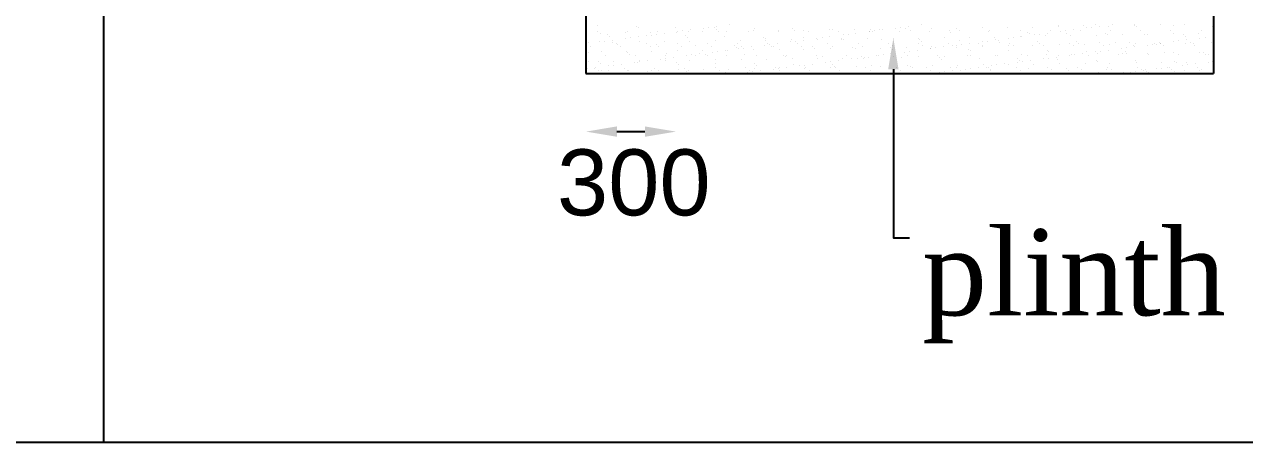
# Model space of a CAD drawing. Header units: metres. Extents: x -54 to 177, y -43 to 77.
# Drawn here: x 26.01 to 28.422, y 8.257 to 9.083 of the extents above; entities that cross this region are included whole.
import ezdxf

# ---------------------------------------------------------------- set-up
doc = ezdxf.new("R2010")
doc.units = ezdxf.units.M
doc.header["$LTSCALE"] = 2
doc.header["$MEASUREMENT"] = 0
doc.styles.add('B', font='romantic.ttf')
doc.styles.add('KOO', font='arial.ttf', dxfattribs={"height": 7})

# ---------------------------------------------------------------- blocks, each defined once
blk = doc.blocks.new('A$C64980A76')
at = {"color": 0}
for p, q in [((74.153, 0), (74.153, 90.569)), ((84.302, 9.014), (84.302, 7.765)), ((97.516, 9.014), (97.516, 7.765)), ((84.553, 8.765), (84.553, 8.765)), ((85.37, 8.758), (85.37, 8.758)), ((86.198, 8.74), (86.198, 8.74)), ((87.014, 8.733), (87.014, 8.733)), ((87.053, 8.752), (87.053, 8.752)), ((87.33, 8.788), (87.33, 8.788)), ((91.085, 8.754), (91.085, 8.754)), ((91.362, 8.791), (91.362, 8.791)), ((93.177, 8.739), (93.177, 8.739)), ((93.699, 8.736), (93.699, 8.736)), ((94.243, 8.778), (94.243, 8.778)), ((94.25, 8.756), (94.25, 8.756)), ((94.784, 8.763), (94.784, 8.763)), ((94.951, 8.735), (94.951, 8.735)), ((95.034, 8.794), (95.034, 8.794)), ((95.116, 8.757), (95.116, 8.757)), ((95.306, 8.761), (95.306, 8.761)), ((95.394, 8.793), (95.394, 8.793)), ((95.85, 8.787), (95.85, 8.787)), ((95.857, 8.78), (95.857, 8.78)), ((95.887, 8.753), (95.887, 8.753)), ((96.391, 8.787), (96.391, 8.787)), ((96.678, 8.769), (96.678, 8.769)), ((96.913, 8.785), (96.913, 8.785)), ((97.494, 8.762), (97.494, 8.762)), ((84.547, 8.644), (84.547, 8.644)), ((84.61, 8.611), (84.61, 8.611)), ((84.756, 8.579), (84.756, 8.579)), ((84.794, 8.545), (84.794, 8.545)), ((85.134, 8.499), (85.134, 8.499)), ((85.144, 8.618), (85.144, 8.618)), ((85.182, 8.645), (85.182, 8.645)), ((85.24, 8.513), (85.24, 8.513)), ((85.406, 8.535), (85.406, 8.535)), ((85.407, 8.724), (85.407, 8.724)), ((85.585, 8.561), (85.585, 8.561)), ((85.666, 8.616), (85.666, 8.616)), ((85.683, 8.571), (85.683, 8.571)), ((85.789, 8.585), (85.789, 8.585)), ((85.817, 8.646), (85.817, 8.646)), ((85.955, 8.607), (85.955, 8.607)), ((86.217, 8.635), (86.217, 8.635)), ((86.232, 8.644), (86.232, 8.644)), ((86.338, 8.658), (86.338, 8.658)), ((86.401, 8.554), (86.401, 8.554)), ((86.439, 8.52), (86.439, 8.52)), ((86.453, 8.647), (86.453, 8.647)), ((86.504, 8.679), (86.504, 8.679)), ((86.751, 8.642), (86.751, 8.642)), ((86.781, 8.716), (86.781, 8.716)), ((86.887, 8.73), (86.887, 8.73)), ((87.052, 8.699), (87.052, 8.699)), ((87.088, 8.648), (87.088, 8.648)), ((87.229, 8.536), (87.229, 8.536)), ((87.272, 8.64), (87.272, 8.64)), ((87.723, 8.65), (87.723, 8.65)), ((87.823, 8.66), (87.823, 8.66)), ((87.842, 8.715), (87.842, 8.715)), ((88.045, 8.529), (88.045, 8.529)), ((88.083, 8.495), (88.083, 8.495)), ((88.357, 8.666), (88.357, 8.666)), ((88.358, 8.651), (88.358, 8.651)), ((88.659, 8.708), (88.659, 8.708)), ((88.696, 8.674), (88.696, 8.674)), ((88.874, 8.511), (88.874, 8.511)), ((88.879, 8.664), (88.879, 8.664)), ((88.994, 8.652), (88.994, 8.652)), ((89.166, 8.502), (89.166, 8.502)), ((89.167, 8.482), (89.167, 8.482)), ((89.272, 8.516), (89.272, 8.516)), ((89.43, 8.684), (89.43, 8.684)), ((89.438, 8.537), (89.438, 8.537)), ((89.487, 8.69), (89.487, 8.69)), ((89.629, 8.653), (89.629, 8.653)), ((89.689, 8.479), (89.689, 8.479)), ((89.69, 8.504), (89.69, 8.504)), ((89.715, 8.574), (89.715, 8.574)), ((89.821, 8.588), (89.821, 8.588)), ((89.964, 8.691), (89.964, 8.691)), ((89.987, 8.61), (89.987, 8.61)), ((90.24, 8.499), (90.24, 8.499)), ((90.264, 8.654), (90.264, 8.654)), ((90.264, 8.646), (90.264, 8.646)), ((90.303, 8.683), (90.303, 8.683)), ((90.341, 8.649), (90.341, 8.649)), ((90.37, 8.66), (90.37, 8.66)), ((90.486, 8.688), (90.486, 8.688)), ((90.518, 8.486), (90.518, 8.486)), ((90.536, 8.682), (90.536, 8.682)), ((90.774, 8.506), (90.774, 8.506)), ((90.813, 8.719), (90.813, 8.719)), ((90.899, 8.655), (90.899, 8.655)), ((90.919, 8.732), (90.919, 8.732)), ((91.037, 8.708), (91.037, 8.708)), ((91.131, 8.665), (91.131, 8.665)), ((91.296, 8.504), (91.296, 8.504)), ((91.334, 8.479), (91.334, 8.479)), ((91.534, 8.657), (91.534, 8.657)), ((91.571, 8.715), (91.571, 8.715)), ((91.847, 8.523), (91.847, 8.523)), ((91.948, 8.658), (91.948, 8.658)), ((91.985, 8.624), (91.985, 8.624)), ((92.093, 8.712), (92.093, 8.712)), ((92.17, 8.658), (92.17, 8.658)), ((92.38, 8.53), (92.38, 8.53)), ((92.643, 8.732), (92.643, 8.732)), ((92.776, 8.64), (92.776, 8.64)), ((92.805, 8.659), (92.805, 8.659)), ((92.902, 8.528), (92.902, 8.528)), ((93.197, 8.504), (93.197, 8.504)), ((93.303, 8.518), (93.303, 8.518)), ((93.44, 8.66), (93.44, 8.66)), ((93.453, 8.548), (93.453, 8.548)), ((93.469, 8.54), (93.469, 8.54)), ((93.592, 8.633), (93.592, 8.633)), ((93.63, 8.599), (93.63, 8.599)), ((93.746, 8.577), (93.746, 8.577)), ((93.852, 8.591), (93.852, 8.591)), ((93.987, 8.554), (93.987, 8.554)), ((94.018, 8.612), (94.018, 8.612)), ((94.075, 8.661), (94.075, 8.661)), ((94.295, 8.649), (94.295, 8.649)), ((94.402, 8.663), (94.402, 8.663)), ((94.42, 8.615), (94.42, 8.615)), ((94.509, 8.552), (94.509, 8.552)), ((94.567, 8.685), (94.567, 8.685)), ((94.711, 8.662), (94.711, 8.662)), ((94.844, 8.721), (94.844, 8.721)), ((95.06, 8.572), (95.06, 8.572)), ((95.237, 8.608), (95.237, 8.608)), ((95.274, 8.574), (95.274, 8.574)), ((95.346, 8.663), (95.346, 8.663)), ((95.594, 8.579), (95.594, 8.579)), ((95.981, 8.665), (95.981, 8.665)), ((96.065, 8.59), (96.065, 8.59)), ((96.116, 8.576), (96.116, 8.576)), ((96.616, 8.666), (96.616, 8.666)), ((96.667, 8.596), (96.667, 8.596)), ((96.881, 8.583), (96.881, 8.583)), ((96.919, 8.549), (96.919, 8.549)), ((97.201, 8.603), (97.201, 8.603)), ((97.229, 8.507), (97.229, 8.507)), ((97.252, 8.667), (97.252, 8.667)), ((97.335, 8.521), (97.335, 8.521)), ((97.501, 8.543), (97.501, 8.543)), ((84.308, 8.39), (84.308, 8.39)), ((84.316, 8.385), (84.316, 8.385)), ((84.347, 8.409), (84.347, 8.409)), ((84.402, 8.33), (84.402, 8.33)), ((84.585, 8.427), (84.585, 8.427)), ((84.691, 8.441), (84.691, 8.441)), ((84.857, 8.463), (84.857, 8.463)), ((84.869, 8.407), (84.869, 8.407)), ((84.951, 8.386), (84.951, 8.386)), ((84.971, 8.382), (84.971, 8.382)), ((85.037, 8.331), (85.037, 8.331)), ((85.157, 8.225), (85.157, 8.225)), ((85.42, 8.427), (85.42, 8.427)), ((85.586, 8.387), (85.586, 8.387)), ((85.672, 8.333), (85.672, 8.333)), ((85.679, 8.223), (85.679, 8.223)), ((85.788, 8.375), (85.788, 8.375)), ((85.825, 8.341), (85.825, 8.341)), ((85.954, 8.434), (85.954, 8.434)), ((86.222, 8.389), (86.222, 8.389)), ((86.229, 8.242), (86.229, 8.242)), ((86.308, 8.334), (86.308, 8.334)), ((86.475, 8.431), (86.475, 8.431)), ((86.616, 8.357), (86.616, 8.357)), ((86.763, 8.249), (86.763, 8.249)), ((86.857, 8.39), (86.857, 8.39)), ((86.943, 8.335), (86.943, 8.335)), ((87.026, 8.451), (87.026, 8.451)), ((87.075, 8.226), (87.075, 8.226)), ((87.241, 8.248), (87.241, 8.248)), ((87.285, 8.247), (87.285, 8.247)), ((87.432, 8.35), (87.432, 8.35)), ((87.47, 8.316), (87.47, 8.316)), ((87.492, 8.391), (87.492, 8.391)), ((87.518, 8.285), (87.518, 8.285)), ((87.56, 8.458), (87.56, 8.458)), ((87.578, 8.336), (87.578, 8.336)), ((87.624, 8.299), (87.624, 8.299)), ((87.79, 8.321), (87.79, 8.321)), ((87.836, 8.267), (87.836, 8.267)), ((88.067, 8.357), (88.067, 8.357)), ((88.082, 8.455), (88.082, 8.455)), ((88.127, 8.392), (88.127, 8.392)), ((88.174, 8.371), (88.174, 8.371)), ((88.213, 8.337), (88.213, 8.337)), ((88.26, 8.332), (88.26, 8.332)), ((88.339, 8.393), (88.339, 8.393)), ((88.37, 8.273), (88.37, 8.273)), ((88.616, 8.429), (88.616, 8.429)), ((88.633, 8.475), (88.633, 8.475)), ((88.723, 8.443), (88.723, 8.443)), ((88.763, 8.393), (88.763, 8.393)), ((88.849, 8.338), (88.849, 8.338)), ((88.888, 8.465), (88.888, 8.465)), ((88.892, 8.271), (88.892, 8.271)), ((89.077, 8.325), (89.077, 8.325)), ((89.114, 8.291), (89.114, 8.291)), ((89.398, 8.394), (89.398, 8.394)), ((89.443, 8.291), (89.443, 8.291)), ((89.484, 8.34), (89.484, 8.34)), ((89.728, 8.47), (89.728, 8.47)), ((89.905, 8.307), (89.905, 8.307)), ((89.977, 8.298), (89.977, 8.298)), ((90.033, 8.396), (90.033, 8.396)), ((90.119, 8.341), (90.119, 8.341)), ((90.499, 8.295), (90.499, 8.295)), ((90.668, 8.397), (90.668, 8.397)), ((90.721, 8.3), (90.721, 8.3)), ((90.754, 8.342), (90.754, 8.342)), ((90.759, 8.266), (90.759, 8.266)), ((91.05, 8.315), (91.05, 8.315)), ((91.107, 8.229), (91.107, 8.229)), ((91.273, 8.251), (91.273, 8.251)), ((91.304, 8.398), (91.304, 8.398)), ((91.372, 8.445), (91.372, 8.445)), ((91.39, 8.343), (91.39, 8.343)), ((91.549, 8.282), (91.549, 8.282)), ((91.55, 8.287), (91.55, 8.287)), ((91.584, 8.322), (91.584, 8.322)), ((91.656, 8.301), (91.656, 8.301)), ((91.822, 8.323), (91.822, 8.323)), ((91.939, 8.399), (91.939, 8.399)), ((92.025, 8.344), (92.025, 8.344)), ((92.099, 8.36), (92.099, 8.36)), ((92.105, 8.319), (92.105, 8.319)), ((92.163, 8.461), (92.163, 8.461)), ((92.205, 8.374), (92.205, 8.374)), ((92.366, 8.275), (92.366, 8.275)), ((92.371, 8.396), (92.371, 8.396)), ((92.403, 8.241), (92.403, 8.241)), ((92.574, 8.4), (92.574, 8.4)), ((92.648, 8.432), (92.648, 8.432)), ((92.656, 8.339), (92.656, 8.339)), ((92.66, 8.345), (92.66, 8.345)), ((92.754, 8.446), (92.754, 8.446)), ((92.92, 8.468), (92.92, 8.468)), ((92.979, 8.454), (92.979, 8.454)), ((93.017, 8.42), (93.017, 8.42)), ((93.19, 8.346), (93.19, 8.346)), ((93.194, 8.257), (93.194, 8.257)), ((93.209, 8.401), (93.209, 8.401)), ((93.295, 8.346), (93.295, 8.346)), ((93.712, 8.343), (93.712, 8.343)), ((93.807, 8.436), (93.807, 8.436)), ((93.844, 8.402), (93.844, 8.402)), ((93.931, 8.348), (93.931, 8.348)), ((94.01, 8.25), (94.01, 8.25)), ((94.263, 8.363), (94.263, 8.363)), ((94.48, 8.404), (94.48, 8.404)), ((94.566, 8.349), (94.566, 8.349)), ((94.623, 8.429), (94.623, 8.429)), ((94.661, 8.395), (94.661, 8.395)), ((94.797, 8.37), (94.797, 8.37)), ((94.838, 8.232), (94.838, 8.232)), ((95.115, 8.405), (95.115, 8.405)), ((95.139, 8.232), (95.139, 8.232)), ((95.201, 8.35), (95.201, 8.35)), ((95.305, 8.254), (95.305, 8.254)), ((95.319, 8.367), (95.319, 8.367)), ((95.452, 8.411), (95.452, 8.411)), ((95.582, 8.29), (95.582, 8.29)), ((95.655, 8.225), (95.655, 8.225)), ((95.688, 8.304), (95.688, 8.304)), ((95.75, 8.406), (95.75, 8.406)), ((95.836, 8.351), (95.836, 8.351)), ((95.854, 8.326), (95.854, 8.326)), ((95.87, 8.387), (95.87, 8.387)), ((96.131, 8.362), (96.131, 8.362)), ((96.237, 8.376), (96.237, 8.376)), ((96.268, 8.404), (96.268, 8.404)), ((96.306, 8.369), (96.306, 8.369)), ((96.385, 8.407), (96.385, 8.407)), ((96.403, 8.398), (96.403, 8.398)), ((96.404, 8.394), (96.404, 8.394)), ((96.471, 8.352), (96.471, 8.352)), ((96.68, 8.435), (96.68, 8.435)), ((96.786, 8.449), (96.786, 8.449)), ((96.925, 8.392), (96.925, 8.392)), ((96.952, 8.47), (96.952, 8.47)), ((97.021, 8.408), (97.021, 8.408)), ((97.096, 8.386), (97.096, 8.386)), ((97.107, 8.353), (97.107, 8.353)), ((97.476, 8.411), (97.476, 8.411)), ((84.358, 8.203), (84.358, 8.203)), ((84.36, 8.016), (84.36, 8.016)), ((84.561, 8.017), (84.561, 8.017)), ((84.599, 7.983), (84.599, 7.983)), ((84.623, 8.218), (84.623, 8.218)), ((84.712, 8.133), (84.712, 8.133)), ((84.882, 8.014), (84.882, 8.014)), ((85.174, 8.196), (85.174, 8.196)), ((85.212, 8.162), (85.212, 8.162)), ((85.322, 7.996), (85.322, 7.996)), ((85.347, 8.134), (85.347, 8.134)), ((85.39, 7.999), (85.39, 7.999)), ((85.428, 8.01), (85.428, 8.01)), ((85.433, 8.034), (85.433, 8.034)), ((85.594, 8.031), (85.594, 8.031)), ((85.871, 8.068), (85.871, 8.068)), ((85.967, 8.041), (85.967, 8.041)), ((85.977, 8.082), (85.977, 8.082)), ((85.982, 8.135), (85.982, 8.135)), ((86.003, 8.178), (86.003, 8.178)), ((86.143, 8.104), (86.143, 8.104)), ((86.206, 7.992), (86.206, 7.992)), ((86.42, 8.14), (86.42, 8.14)), ((86.488, 8.038), (86.488, 8.038)), ((86.526, 8.154), (86.526, 8.154)), ((86.617, 8.137), (86.617, 8.137)), ((86.692, 8.176), (86.692, 8.176)), ((86.819, 8.171), (86.819, 8.171)), ((86.857, 8.137), (86.857, 8.137)), ((86.969, 8.212), (86.969, 8.212)), ((87.034, 7.974), (87.034, 7.974)), ((87.039, 8.058), (87.039, 8.058)), ((87.253, 8.138), (87.253, 8.138)), ((87.573, 8.065), (87.573, 8.065)), ((87.647, 8.153), (87.647, 8.153)), ((87.85, 7.967), (87.85, 7.967)), ((87.888, 8.139), (87.888, 8.139)), ((88.095, 8.062), (88.095, 8.062)), ((88.464, 8.146), (88.464, 8.146)), ((88.501, 8.112), (88.501, 8.112)), ((88.523, 8.14), (88.523, 8.14)), ((88.646, 8.082), (88.646, 8.082)), ((89.158, 8.141), (89.158, 8.141)), ((89.18, 8.089), (89.18, 8.089)), ((89.292, 8.128), (89.292, 8.128)), ((89.354, 7.998), (89.354, 7.998)), ((89.46, 8.012), (89.46, 8.012)), ((89.626, 8.034), (89.626, 8.034)), ((89.702, 8.086), (89.702, 8.086)), ((89.794, 8.142), (89.794, 8.142)), ((89.903, 8.071), (89.903, 8.071)), ((90.009, 8.085), (90.009, 8.085)), ((90.108, 8.121), (90.108, 8.121)), ((90.146, 8.087), (90.146, 8.087)), ((90.175, 8.106), (90.175, 8.106)), ((90.253, 8.106), (90.253, 8.106)), ((90.429, 8.143), (90.429, 8.143)), ((90.452, 8.143), (90.452, 8.143)), ((90.558, 8.157), (90.558, 8.157)), ((90.724, 8.179), (90.724, 8.179)), ((90.787, 8.113), (90.787, 8.113)), ((90.936, 8.103), (90.936, 8.103)), ((91.001, 8.215), (91.001, 8.215)), ((91.064, 8.145), (91.064, 8.145)), ((91.308, 8.111), (91.308, 8.111)), ((91.699, 8.146), (91.699, 8.146)), ((91.753, 8.096), (91.753, 8.096)), ((91.79, 8.062), (91.79, 8.062)), ((91.859, 8.13), (91.859, 8.13)), ((92.334, 8.147), (92.334, 8.147)), ((92.393, 8.137), (92.393, 8.137)), ((92.581, 8.078), (92.581, 8.078)), ((92.915, 8.135), (92.915, 8.135)), ((92.97, 8.148), (92.97, 8.148)), ((93.108, 7.964), (93.108, 7.964)), ((93.385, 8.001), (93.385, 8.001)), ((93.397, 8.071), (93.397, 8.071)), ((93.435, 8.036), (93.435, 8.036)), ((93.466, 8.155), (93.466, 8.155)), ((93.491, 8.015), (93.491, 8.015)), ((93.605, 8.149), (93.605, 8.149)), ((93.657, 8.037), (93.657, 8.037)), ((93.934, 8.073), (93.934, 8.073)), ((94, 8.161), (94, 8.161)), ((94.041, 8.087), (94.041, 8.087)), ((94.048, 8.216), (94.048, 8.216)), ((94.206, 8.109), (94.206, 8.109)), ((94.225, 8.053), (94.225, 8.053)), ((94.24, 8.15), (94.24, 8.15)), ((94.276, 7.97), (94.276, 7.97)), ((94.483, 8.145), (94.483, 8.145)), ((94.522, 8.159), (94.522, 8.159)), ((94.59, 8.159), (94.59, 8.159)), ((94.755, 8.181), (94.755, 8.181)), ((94.81, 7.977), (94.81, 7.977)), ((94.875, 8.152), (94.875, 8.152)), ((95.032, 8.218), (95.032, 8.218)), ((95.042, 8.046), (95.042, 8.046)), ((95.073, 8.179), (95.073, 8.179)), ((95.079, 8.011), (95.079, 8.011)), ((95.332, 7.974), (95.332, 7.974)), ((95.511, 8.153), (95.511, 8.153)), ((95.607, 8.186), (95.607, 8.186)), ((95.692, 8.19), (95.692, 8.19)), ((95.87, 8.028), (95.87, 8.028)), ((95.883, 7.994), (95.883, 7.994)), ((96.129, 8.183), (96.129, 8.183)), ((96.146, 8.154), (96.146, 8.154)), ((96.416, 8.001), (96.416, 8.001)), ((96.483, 8.207), (96.483, 8.207)), ((96.679, 8.203), (96.679, 8.203)), ((96.686, 8.021), (96.686, 8.021)), ((96.724, 7.986), (96.724, 7.986)), ((96.781, 8.155), (96.781, 8.155)), ((96.938, 7.999), (96.938, 7.999)), ((97.14, 7.967), (97.14, 7.967)), ((97.213, 8.21), (97.213, 8.21)), ((97.299, 8.2), (97.299, 8.2)), ((97.337, 8.165), (97.337, 8.165)), ((97.416, 8.156), (97.416, 8.156)), ((97.417, 8.004), (97.417, 8.004)), ((97.489, 8.018), (97.489, 8.018)), ((97.514, 8.003), (97.514, 8.003)), ((84.302, 7.765), (97.516, 7.765)), ((84.33, 7.865), (84.33, 7.865)), ((84.481, 7.874), (84.481, 7.874)), ((84.496, 7.887), (84.496, 7.887)), ((84.567, 7.82), (84.567, 7.82)), ((84.636, 7.825), (84.636, 7.825)), ((84.773, 7.923), (84.773, 7.923)), ((84.776, 7.82), (84.776, 7.82)), ((84.879, 7.937), (84.879, 7.937)), ((85.045, 7.959), (85.045, 7.959)), ((85.116, 7.875), (85.116, 7.875)), ((85.17, 7.832), (85.17, 7.832)), ((85.202, 7.821), (85.202, 7.821)), ((85.593, 7.813), (85.593, 7.813)), ((85.63, 7.779), (85.63, 7.779)), ((85.691, 7.83), (85.691, 7.83)), ((85.751, 7.877), (85.751, 7.877)), ((85.837, 7.822), (85.837, 7.822)), ((86.242, 7.849), (86.242, 7.849)), ((86.243, 7.958), (86.243, 7.958)), ((86.386, 7.878), (86.386, 7.878)), ((86.421, 7.795), (86.421, 7.795)), ((86.472, 7.823), (86.472, 7.823)), ((86.776, 7.856), (86.776, 7.856)), ((87.022, 7.879), (87.022, 7.879)), ((87.108, 7.824), (87.108, 7.824)), ((87.237, 7.788), (87.237, 7.788)), ((87.298, 7.854), (87.298, 7.854)), ((87.657, 7.88), (87.657, 7.88)), ((87.706, 7.781), (87.706, 7.781)), ((87.743, 7.825), (87.743, 7.825)), ((87.813, 7.795), (87.813, 7.795)), ((87.849, 7.874), (87.849, 7.874)), ((87.888, 7.933), (87.888, 7.933)), ((87.978, 7.817), (87.978, 7.817)), ((88.065, 7.77), (88.065, 7.77)), ((88.255, 7.854), (88.255, 7.854)), ((88.292, 7.881), (88.292, 7.881)), ((88.362, 7.868), (88.362, 7.868)), ((88.378, 7.826), (88.378, 7.826)), ((88.383, 7.88), (88.383, 7.88)), ((88.527, 7.889), (88.527, 7.889)), ((88.679, 7.949), (88.679, 7.949)), ((88.805, 7.926), (88.805, 7.926)), ((88.905, 7.878), (88.905, 7.878)), ((88.911, 7.94), (88.911, 7.94)), ((88.927, 7.882), (88.927, 7.882)), ((89.013, 7.828), (89.013, 7.828)), ((89.077, 7.962), (89.077, 7.962)), ((89.456, 7.898), (89.456, 7.898)), ((89.495, 7.942), (89.495, 7.942)), ((89.532, 7.908), (89.532, 7.908)), ((89.563, 7.884), (89.563, 7.884)), ((89.649, 7.829), (89.649, 7.829)), ((89.99, 7.904), (89.99, 7.904)), ((90.198, 7.885), (90.198, 7.885)), ((90.284, 7.83), (90.284, 7.83)), ((90.323, 7.924), (90.323, 7.924)), ((90.512, 7.902), (90.512, 7.902)), ((90.833, 7.886), (90.833, 7.886)), ((90.919, 7.831), (90.919, 7.831)), ((91.062, 7.922), (91.062, 7.922)), ((91.139, 7.917), (91.139, 7.917)), ((91.177, 7.882), (91.177, 7.882)), ((91.468, 7.887), (91.468, 7.887)), ((91.554, 7.832), (91.554, 7.832)), ((91.596, 7.929), (91.596, 7.929)), ((91.738, 7.784), (91.738, 7.784)), ((91.844, 7.798), (91.844, 7.798)), ((91.968, 7.899), (91.968, 7.899)), ((92.01, 7.82), (92.01, 7.82)), ((92.104, 7.888), (92.104, 7.888)), ((92.118, 7.926), (92.118, 7.926)), ((92.19, 7.833), (92.19, 7.833)), ((92.287, 7.856), (92.287, 7.856)), ((92.393, 7.87), (92.393, 7.87)), ((92.559, 7.892), (92.559, 7.892)), ((92.669, 7.946), (92.669, 7.946)), ((92.739, 7.889), (92.739, 7.889)), ((92.784, 7.892), (92.784, 7.892)), ((92.821, 7.857), (92.821, 7.857)), ((92.825, 7.835), (92.825, 7.835)), ((92.836, 7.929), (92.836, 7.929)), ((92.942, 7.943), (92.942, 7.943)), ((93.203, 7.953), (93.203, 7.953)), ((93.374, 7.89), (93.374, 7.89)), ((93.46, 7.836), (93.46, 7.836)), ((93.612, 7.874), (93.612, 7.874)), ((93.725, 7.95), (93.725, 7.95)), ((94.009, 7.892), (94.009, 7.892)), ((94.013, 7.768), (94.013, 7.768)), ((94.095, 7.837), (94.095, 7.837)), ((94.428, 7.867), (94.428, 7.867)), ((94.466, 7.832), (94.466, 7.832)), ((94.535, 7.766), (94.535, 7.766)), ((94.644, 7.893), (94.644, 7.893)), ((94.73, 7.838), (94.73, 7.838)), ((95.086, 7.786), (95.086, 7.786)), ((95.257, 7.849), (95.257, 7.849)), ((95.28, 7.894), (95.28, 7.894)), ((95.366, 7.839), (95.366, 7.839)), ((95.62, 7.793), (95.62, 7.793)), ((95.77, 7.787), (95.77, 7.787)), ((95.876, 7.801), (95.876, 7.801)), ((95.915, 7.895), (95.915, 7.895)), ((96.001, 7.84), (96.001, 7.84)), ((96.042, 7.822), (96.042, 7.822)), ((96.073, 7.842), (96.073, 7.842)), ((96.11, 7.807), (96.11, 7.807)), ((96.141, 7.79), (96.141, 7.79)), ((96.319, 7.859), (96.319, 7.859)), ((96.425, 7.873), (96.425, 7.873)), ((96.55, 7.896), (96.55, 7.896)), ((96.591, 7.895), (96.591, 7.895)), ((96.636, 7.841), (96.636, 7.841)), ((96.692, 7.81), (96.692, 7.81)), ((96.868, 7.931), (96.868, 7.931)), ((96.901, 7.824), (96.901, 7.824)), ((96.974, 7.945), (96.974, 7.945)), ((97.185, 7.897), (97.185, 7.897)), ((97.226, 7.817), (97.226, 7.817)), ((97.271, 7.843), (97.271, 7.843)), ((84.956, 6.541), (85.543, 6.541)), ((131.015, 0), (60.551, 0))]:
    blk.add_line(p, q, dxfattribs=at)
blk.add_lwpolyline([(0, 99.383), (131.015, 99.383), (131.015, 0), (0, 0)], close=True)
blk.add_lwpolyline([(90.774, 7.852), (90.774, 4.306), (91.115, 4.306)], dxfattribs=at)
for points in [[(90.665, 7.852), (90.774, 8.506), (90.883, 7.852)], [(84.956, 6.65), (84.956, 6.432), (84.302, 6.541)], [(85.543, 6.65), (85.543, 6.432), (86.198, 6.541)]]:
    blk.add_solid(points, dxfattribs=at)
at = {"color": 0, "style": 'B'}
blk.add_text('plinth  band', height=1.8132, dxfattribs=at).set_placement((91.379, 2.678))
at = {"color": 0, "insert": (85.311, 5.463), "char_height": 1.3882, "attachment_point": 5, "style": 'KOO'}
blk.add_mtext('\\A1;300', dxfattribs=at)

msp = doc.modelspace()

# ---------------------------------------------------------------- block references
at = {"xscale": 0.0939071323985137, "yscale": 0.0939071323985137, "zscale": 0.0939071323985137, "rotation": 359.9999780247499}
msp.add_blockref('A$C64980A76', (19.2037, 8.257), dxfattribs=at)

doc.saveas('drawing.dxf')
